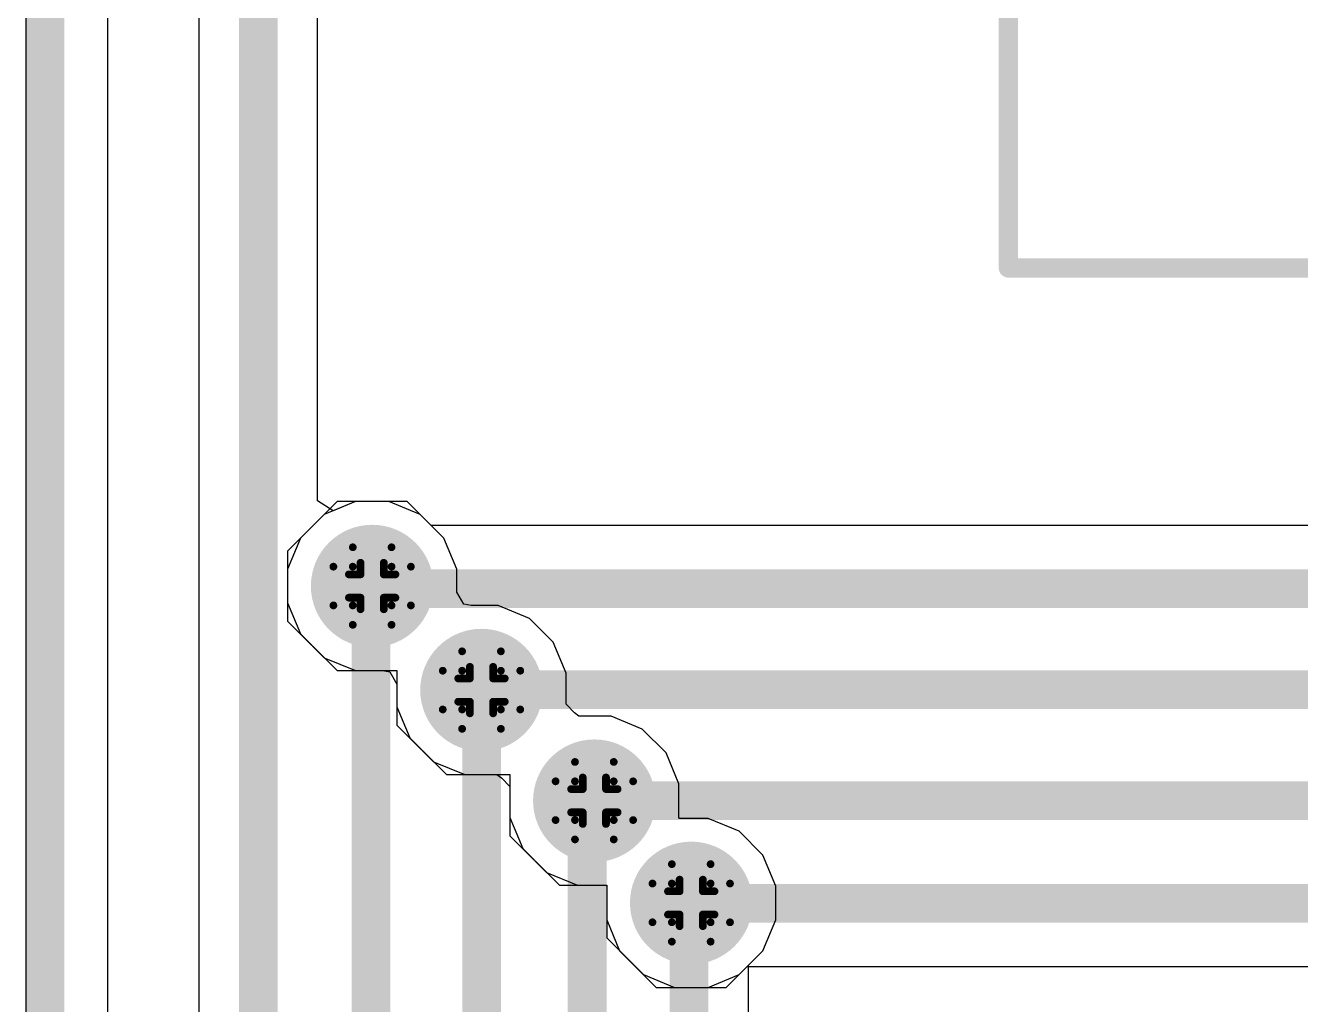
# Model space of a CAD drawing. Header units: inches. Extents: x -4 to 5258, y -4 to 5281.
# Drawn here: x 43.25 to 51.6, y 54.45 to 60.87 of the extents above; entities that cross this region are included whole.
import ezdxf

# ---------------------------------------------------------------- set-up
doc = ezdxf.new("R2010")
doc.units = ezdxf.units.IN
for name, color, linetype in [('Bottom Layer', 5, 'Continuous'), ('Bottom Solder', 6, 'Continuous'), ('Drill Drawing', 1, 'Continuous'), ('Layer 1', 16, 'Continuous'), ('Layer 2', 76, 'Continuous'), ('Top Layer', 1, 'Continuous'), ('Top Overlay', 2, 'Continuous'), ('Top Solder', 216, 'Continuous'), ('Via Holes', 16, 'Continuous')]:
    doc.layers.add(name, color=color, linetype=linetype)

# ---------------------------------------------------------------- blocks, each defined once
blk = doc.blocks.new('SVZ1VM101E09E00RAXXX_245')
at = {"layer": 'Top Overlay'}
for points in [[(3.302, 3.302, 0.127, 0.127, 0), (-1.905, 3.302, 0.127, 0.127, 0)], [(3.302, 3.302, 0.127, 0.127, 0), (3.302, 0.8311, 0.127, 0.127, 0)]]:
    blk.add_lwpolyline(points, format="xyseb", dxfattribs=at)
blk.add_lwpolyline([(3.2702, 3.302, 0.0635, 0.0635, 1), (3.3338, 3.302, 0.0635, 0.0635, 1)], format="xyseb", close=True, dxfattribs=at)
blk.add_lwpolyline([(3.2702, 3.302, 0.0635, 0.0635, 1), (3.3338, 3.302, 0.0635, 0.0635, 1)], format="xyseb", close=True, dxfattribs=at)

msp = doc.modelspace()

# ---------------------------------------------------------------- hatches: boundary and pattern name
at = {"layer": 'Bottom Layer'}
h = msp.add_hatch(color=5, dxfattribs=at)
edge = h.paths.add_edge_path()
edge.add_arc((45.5172, 57.1965), 0.3, 0, 360)
h = msp.add_hatch(color=5, dxfattribs=at)
edge = h.paths.add_edge_path()
edge.add_arc((46.2337, 56.5146), 0.3, 0, 360)
h = msp.add_hatch(color=5, dxfattribs=at)
edge = h.paths.add_edge_path()
edge.add_arc((46.9732, 55.7896), 0.3, 0, 360)
h = msp.add_hatch(color=5, dxfattribs=at)
edge = h.paths.add_edge_path()
edge.add_arc((47.608, 55.1197), 0.3, 0, 360)
at = {"layer": 'Bottom Solder'}
h = msp.add_hatch(color=6, dxfattribs=at)
edge = h.paths.add_edge_path()
edge.add_arc((45.5172, 57.1965), 0.4016, 0, 360)
h = msp.add_hatch(color=6, dxfattribs=at)
edge = h.paths.add_edge_path()
edge.add_arc((46.2337, 56.5146), 0.4016, 0, 360)
h = msp.add_hatch(color=6, dxfattribs=at)
edge = h.paths.add_edge_path()
edge.add_arc((46.9732, 55.7896), 0.4016, 0, 360)
h = msp.add_hatch(color=6, dxfattribs=at)
edge = h.paths.add_edge_path()
edge.add_arc((47.608, 55.1197), 0.4016, 0, 360)
at = {"layer": 'Layer 1'}
h = msp.add_hatch(color=16, dxfattribs=at)
edge = h.paths.add_edge_path()
edge.add_arc((45.5172, 57.1965), 0.3, 0, 360)
h = msp.add_hatch(color=16, dxfattribs=at)
edge = h.paths.add_edge_path()
edge.add_arc((46.2337, 56.5146), 0.3, 0, 360)
h = msp.add_hatch(color=16, dxfattribs=at)
edge = h.paths.add_edge_path()
edge.add_arc((46.9732, 55.7896), 0.3, 0, 360)
h = msp.add_hatch(color=16, dxfattribs=at)
edge = h.paths.add_edge_path()
edge.add_arc((47.608, 55.1197), 0.3, 0, 360)
at = {"layer": 'Layer 2'}
h = msp.add_hatch(color=76, dxfattribs=at)
edge = h.paths.add_edge_path()
edge.add_arc((45.5172, 57.1965), 0.3, 0, 360)
h = msp.add_hatch(color=76, dxfattribs=at)
edge = h.paths.add_edge_path()
edge.add_arc((46.2337, 56.5146), 0.3, 0, 360)
h = msp.add_hatch(color=76, dxfattribs=at)
edge = h.paths.add_edge_path()
edge.add_arc((46.9732, 55.7896), 0.3, 0, 360)
h = msp.add_hatch(color=76, dxfattribs=at)
edge = h.paths.add_edge_path()
edge.add_arc((47.608, 55.1197), 0.3, 0, 360)
at = {"layer": 'Top Layer'}
h = msp.add_hatch(color=1, dxfattribs=at)
edge = h.paths.add_edge_path()
edge.add_arc((45.5172, 57.1965), 0.3, 0, 360)
h = msp.add_hatch(color=1, dxfattribs=at)
edge = h.paths.add_edge_path()
edge.add_arc((46.2337, 56.5146), 0.3, 0, 360)
h = msp.add_hatch(color=1, dxfattribs=at)
edge = h.paths.add_edge_path()
edge.add_arc((46.9732, 55.7896), 0.3, 0, 360)
h = msp.add_hatch(color=1, dxfattribs=at)
edge = h.paths.add_edge_path()
edge.add_arc((47.608, 55.1197), 0.3, 0, 360)
at = {"layer": 'Top Solder'}
h = msp.add_hatch(color=216, dxfattribs=at)
edge = h.paths.add_edge_path()
edge.add_arc((45.5172, 57.1965), 0.4016, 0, 360)
h = msp.add_hatch(color=216, dxfattribs=at)
edge = h.paths.add_edge_path()
edge.add_arc((46.2337, 56.5146), 0.4016, 0, 360)
h = msp.add_hatch(color=216, dxfattribs=at)
edge = h.paths.add_edge_path()
edge.add_arc((46.9732, 55.7896), 0.4016, 0, 360)
h = msp.add_hatch(color=216, dxfattribs=at)
edge = h.paths.add_edge_path()
edge.add_arc((47.608, 55.1197), 0.4016, 0, 360)
at = {"layer": 'Via Holes'}
h = msp.add_hatch(color=7, dxfattribs=at)
edge = h.paths.add_edge_path()
edge.add_arc((45.5172, 57.1965), 0.15, 0, 360)
h = msp.add_hatch(color=7, dxfattribs=at)
edge = h.paths.add_edge_path()
edge.add_arc((46.2337, 56.5146), 0.15, 0, 360)
h = msp.add_hatch(color=7, dxfattribs=at)
edge = h.paths.add_edge_path()
edge.add_arc((46.9732, 55.7896), 0.15, 0, 360)
h = msp.add_hatch(color=7, dxfattribs=at)
edge = h.paths.add_edge_path()
edge.add_arc((47.608, 55.1197), 0.15, 0, 360)

# ---------------------------------------------------------------- linework, layer by layer
at = {"layer": 'Bottom Layer'}
for p, q in [((44.3823, 71.3544), (44.3823, 25.254)), ((45.1593, 57.7548), (45.1593, 71.1935)), ((45.2609, 57.69), (45.1593, 57.7548)), ((45.407, 57.7505), (45.2609, 57.69)), ((45.6274, 57.7505), (45.407, 57.7505)), ((45.831, 57.6661), (45.6274, 57.7505)), ((45.9868, 57.5103), (45.831, 57.6661)), ((46.0712, 57.3067), (45.9868, 57.5103)), ((46.0712, 57.1569), (46.0712, 57.3067)), ((46.1183, 57.0774), (46.0712, 57.1569)), ((46.165, 57.0686), (46.1183, 57.0774)), ((46.3439, 57.0686), (46.165, 57.0686)), ((46.5475, 56.9842), (46.3439, 57.0686)), ((46.7033, 56.8284), (46.5475, 56.9842)), ((46.7877, 56.6248), (46.7033, 56.8284)), ((46.7877, 56.4224), (46.7877, 56.6248)), ((46.8423, 56.3652), (46.7877, 56.4224)), ((46.8725, 56.3436), (46.8423, 56.3652)), ((47.0834, 56.3436), (46.8725, 56.3436)), ((47.287, 56.2593), (47.0834, 56.3436)), ((47.4428, 56.1034), (47.287, 56.2593)), ((47.5272, 55.8998), (47.4428, 56.1034)), ((47.5272, 55.6794), (47.5272, 55.8998)), ((47.531, 55.6737), (47.5272, 55.6794)), ((47.7182, 55.6737), (47.531, 55.6737)), ((47.9218, 55.5893), (47.7182, 55.6737)), ((48.0776, 55.4335), (47.9218, 55.5893)), ((48.162, 55.2299), (48.0776, 55.4335)), ((48.162, 55.0095), (48.162, 55.2299)), ((48.0776, 54.8059), (48.162, 55.0095)), ((47.9825, 54.7108), (48.0776, 54.8059)), ((47.9825, 52.8109), (47.9825, 54.7108))]:
    msp.add_line(p, q, dxfattribs=at)
for points in [[(44.7708, 24.859, 0.254, 0.254, 0), (44.7708, 71.3544, 0.254, 0.254, 0)], [(45.5091, 57.1884, 0.254, 0.254, 0), (45.5172, 57.1965, 0.254, 0.254, 0)], [(45.5091, 23.2754, 0.254, 0.254, 0), (45.5091, 57.1884, 0.254, 0.254, 0)], [(46.2337, 56.5146, 0.254, 0.254, 0), (46.235, 56.5132, 0.254, 0.254, 0)], [(46.235, 23.913, 0.254, 0.254, 0), (46.235, 56.5132, 0.254, 0.254, 0)], [(46.9263, 55.7428, 0.254, 0.254, 0), (46.9732, 55.7896, 0.254, 0.254, 0)], [(46.9263, 21.9869, 0.254, 0.254, 0), (46.9263, 55.7428, 0.254, 0.254, 0)], [(47.5941, 22.6058, 0.254, 0.254, 0), (47.5941, 55.1058, 0.254, 0.254, 0)]]:
    msp.add_lwpolyline(points, format="xyseb", dxfattribs=at)
for points in [[(45.4456, 57.1884, 0.127, 0.127, 1), (45.5726, 57.1884, 0.127, 0.127, 1)], [(45.4456, 57.1884, 0.127, 0.127, 1), (45.5726, 57.1884, 0.127, 0.127, 1)], [(45.4537, 57.1965, 0.127, 0.127, 1), (45.5807, 57.1965, 0.127, 0.127, 1)], [(46.1702, 56.5146, 0.127, 0.127, 1), (46.2972, 56.5146, 0.127, 0.127, 1)], [(46.1715, 56.5132, 0.127, 0.127, 1), (46.2985, 56.5132, 0.127, 0.127, 1)], [(46.1715, 56.5132, 0.127, 0.127, 1), (46.2985, 56.5132, 0.127, 0.127, 1)], [(46.9097, 55.7896, 0.127, 0.127, 1), (47.0367, 55.7896, 0.127, 0.127, 1)], [(46.8628, 55.7428, 0.127, 0.127, 1), (46.9898, 55.7428, 0.127, 0.127, 1)], [(46.8628, 55.7428, 0.127, 0.127, 1), (46.9898, 55.7428, 0.127, 0.127, 1)], [(47.5306, 55.1058, 0.127, 0.127, 1), (47.6576, 55.1058, 0.127, 0.127, 1)]]:
    msp.add_lwpolyline(points, format="xyseb", close=True, dxfattribs=at)
at = {"layer": 'Drill Drawing'}
for points in [[(45.3902, 57.3235, 0.0508, 0.0508, 0), (45.3902, 57.4505, 0.0508, 0.0508, 0)], [(45.3902, 57.4505, 0.0508, 0.0508, 0), (45.6442, 57.4505, 0.0508, 0.0508, 0)], [(45.6442, 57.3235, 0.0508, 0.0508, 0), (45.6442, 57.4505, 0.0508, 0.0508, 0)], [(45.2632, 57.0695, 0.0508, 0.0508, 0), (45.2632, 57.3235, 0.0508, 0.0508, 0)], [(45.2632, 57.3235, 0.0508, 0.0508, 0), (45.3902, 57.3235, 0.0508, 0.0508, 0)], [(45.441, 57.2727, 0.0508, 0.0508, 0), (45.441, 57.3489, 0.0508, 0.0508, 0)], [(45.441, 57.3489, 0.0508, 0.0508, 0), (45.5934, 57.3489, 0.0508, 0.0508, 0)], [(45.5934, 57.2727, 0.0508, 0.0508, 0), (45.5934, 57.3489, 0.0508, 0.0508, 0)], [(45.6442, 57.3235, 0.0508, 0.0508, 0), (45.7712, 57.3235, 0.0508, 0.0508, 0)], [(45.7712, 57.0695, 0.0508, 0.0508, 0), (45.7712, 57.3235, 0.0508, 0.0508, 0)], [(45.3648, 57.1203, 0.0508, 0.0508, 0), (45.3648, 57.2727, 0.0508, 0.0508, 0)], [(45.3648, 57.2727, 0.0508, 0.0508, 0), (45.441, 57.2727, 0.0508, 0.0508, 0)], [(45.5934, 57.2727, 0.0508, 0.0508, 0), (45.6696, 57.2727, 0.0508, 0.0508, 0)], [(45.6696, 57.1203, 0.0508, 0.0508, 0), (45.6696, 57.2727, 0.0508, 0.0508, 0)], [(45.2632, 57.0695, 0.0508, 0.0508, 0), (45.3902, 57.0695, 0.0508, 0.0508, 0)], [(45.3648, 57.1203, 0.0508, 0.0508, 0), (45.441, 57.1203, 0.0508, 0.0508, 0)], [(45.3902, 56.9425, 0.0508, 0.0508, 0), (45.3902, 57.0695, 0.0508, 0.0508, 0)], [(45.441, 57.0441, 0.0508, 0.0508, 0), (45.441, 57.1203, 0.0508, 0.0508, 0)], [(45.441, 57.0441, 0.0508, 0.0508, 0), (45.5934, 57.0441, 0.0508, 0.0508, 0)], [(45.5934, 57.1203, 0.0508, 0.0508, 0), (45.6696, 57.1203, 0.0508, 0.0508, 0)], [(45.5934, 57.0441, 0.0508, 0.0508, 0), (45.5934, 57.1203, 0.0508, 0.0508, 0)], [(45.6442, 57.0695, 0.0508, 0.0508, 0), (45.7712, 57.0695, 0.0508, 0.0508, 0)], [(45.6442, 56.9425, 0.0508, 0.0508, 0), (45.6442, 57.0695, 0.0508, 0.0508, 0)], [(45.3902, 56.9425, 0.0508, 0.0508, 0), (45.6442, 56.9425, 0.0508, 0.0508, 0)], [(46.1067, 56.6416, 0.0508, 0.0508, 0), (46.1067, 56.7686, 0.0508, 0.0508, 0)], [(46.1067, 56.7686, 0.0508, 0.0508, 0), (46.3607, 56.7686, 0.0508, 0.0508, 0)], [(46.3607, 56.6416, 0.0508, 0.0508, 0), (46.3607, 56.7686, 0.0508, 0.0508, 0)], [(45.9797, 56.3876, 0.0508, 0.0508, 0), (45.9797, 56.6416, 0.0508, 0.0508, 0)], [(45.9797, 56.6416, 0.0508, 0.0508, 0), (46.1067, 56.6416, 0.0508, 0.0508, 0)], [(46.1575, 56.5908, 0.0508, 0.0508, 0), (46.1575, 56.667, 0.0508, 0.0508, 0)], [(46.1575, 56.667, 0.0508, 0.0508, 0), (46.3099, 56.667, 0.0508, 0.0508, 0)], [(46.3099, 56.5908, 0.0508, 0.0508, 0), (46.3099, 56.667, 0.0508, 0.0508, 0)], [(46.3607, 56.6416, 0.0508, 0.0508, 0), (46.4877, 56.6416, 0.0508, 0.0508, 0)], [(46.4877, 56.3876, 0.0508, 0.0508, 0), (46.4877, 56.6416, 0.0508, 0.0508, 0)], [(46.0813, 56.4384, 0.0508, 0.0508, 0), (46.0813, 56.5908, 0.0508, 0.0508, 0)], [(46.0813, 56.5908, 0.0508, 0.0508, 0), (46.1575, 56.5908, 0.0508, 0.0508, 0)], [(46.3099, 56.5908, 0.0508, 0.0508, 0), (46.3861, 56.5908, 0.0508, 0.0508, 0)], [(46.3861, 56.4384, 0.0508, 0.0508, 0), (46.3861, 56.5908, 0.0508, 0.0508, 0)], [(45.9797, 56.3876, 0.0508, 0.0508, 0), (46.1067, 56.3876, 0.0508, 0.0508, 0)], [(46.0813, 56.4384, 0.0508, 0.0508, 0), (46.1575, 56.4384, 0.0508, 0.0508, 0)], [(46.1067, 56.2606, 0.0508, 0.0508, 0), (46.1067, 56.3876, 0.0508, 0.0508, 0)], [(46.1575, 56.3622, 0.0508, 0.0508, 0), (46.1575, 56.4384, 0.0508, 0.0508, 0)], [(46.3099, 56.4384, 0.0508, 0.0508, 0), (46.3861, 56.4384, 0.0508, 0.0508, 0)], [(46.3099, 56.3622, 0.0508, 0.0508, 0), (46.3099, 56.4384, 0.0508, 0.0508, 0)], [(46.3607, 56.3876, 0.0508, 0.0508, 0), (46.4877, 56.3876, 0.0508, 0.0508, 0)], [(46.3607, 56.2606, 0.0508, 0.0508, 0), (46.3607, 56.3876, 0.0508, 0.0508, 0)], [(46.1575, 56.3622, 0.0508, 0.0508, 0), (46.3099, 56.3622, 0.0508, 0.0508, 0)], [(46.1067, 56.2606, 0.0508, 0.0508, 0), (46.3607, 56.2606, 0.0508, 0.0508, 0)], [(46.8462, 55.9166, 0.0508, 0.0508, 0), (46.8462, 56.0436, 0.0508, 0.0508, 0)], [(46.8462, 56.0436, 0.0508, 0.0508, 0), (47.1002, 56.0436, 0.0508, 0.0508, 0)], [(47.1002, 55.9166, 0.0508, 0.0508, 0), (47.1002, 56.0436, 0.0508, 0.0508, 0)], [(46.7192, 55.6626, 0.0508, 0.0508, 0), (46.7192, 55.9166, 0.0508, 0.0508, 0)], [(46.7192, 55.9166, 0.0508, 0.0508, 0), (46.8462, 55.9166, 0.0508, 0.0508, 0)], [(46.897, 55.8658, 0.0508, 0.0508, 0), (46.897, 55.942, 0.0508, 0.0508, 0)], [(46.897, 55.942, 0.0508, 0.0508, 0), (47.0494, 55.942, 0.0508, 0.0508, 0)], [(47.0494, 55.8658, 0.0508, 0.0508, 0), (47.0494, 55.942, 0.0508, 0.0508, 0)], [(47.1002, 55.9166, 0.0508, 0.0508, 0), (47.2272, 55.9166, 0.0508, 0.0508, 0)], [(47.2272, 55.6626, 0.0508, 0.0508, 0), (47.2272, 55.9166, 0.0508, 0.0508, 0)], [(46.8208, 55.7134, 0.0508, 0.0508, 0), (46.8208, 55.8658, 0.0508, 0.0508, 0)], [(46.8208, 55.8658, 0.0508, 0.0508, 0), (46.897, 55.8658, 0.0508, 0.0508, 0)], [(47.0494, 55.8658, 0.0508, 0.0508, 0), (47.1256, 55.8658, 0.0508, 0.0508, 0)], [(47.1256, 55.7134, 0.0508, 0.0508, 0), (47.1256, 55.8658, 0.0508, 0.0508, 0)], [(46.8208, 55.7134, 0.0508, 0.0508, 0), (46.897, 55.7134, 0.0508, 0.0508, 0)], [(46.897, 55.6372, 0.0508, 0.0508, 0), (46.897, 55.7134, 0.0508, 0.0508, 0)], [(47.0494, 55.7134, 0.0508, 0.0508, 0), (47.1256, 55.7134, 0.0508, 0.0508, 0)], [(47.0494, 55.6372, 0.0508, 0.0508, 0), (47.0494, 55.7134, 0.0508, 0.0508, 0)], [(46.7192, 55.6626, 0.0508, 0.0508, 0), (46.8462, 55.6626, 0.0508, 0.0508, 0)], [(46.8462, 55.5356, 0.0508, 0.0508, 0), (46.8462, 55.6626, 0.0508, 0.0508, 0)], [(46.897, 55.6372, 0.0508, 0.0508, 0), (47.0494, 55.6372, 0.0508, 0.0508, 0)], [(47.1002, 55.6626, 0.0508, 0.0508, 0), (47.2272, 55.6626, 0.0508, 0.0508, 0)], [(47.1002, 55.5356, 0.0508, 0.0508, 0), (47.1002, 55.6626, 0.0508, 0.0508, 0)], [(46.8462, 55.5356, 0.0508, 0.0508, 0), (47.1002, 55.5356, 0.0508, 0.0508, 0)], [(47.481, 55.2467, 0.0508, 0.0508, 0), (47.481, 55.3737, 0.0508, 0.0508, 0)], [(47.481, 55.3737, 0.0508, 0.0508, 0), (47.735, 55.3737, 0.0508, 0.0508, 0)], [(47.735, 55.2467, 0.0508, 0.0508, 0), (47.735, 55.3737, 0.0508, 0.0508, 0)], [(47.354, 54.9927, 0.0508, 0.0508, 0), (47.354, 55.2467, 0.0508, 0.0508, 0)], [(47.354, 55.2467, 0.0508, 0.0508, 0), (47.481, 55.2467, 0.0508, 0.0508, 0)], [(47.5318, 55.1959, 0.0508, 0.0508, 0), (47.5318, 55.2721, 0.0508, 0.0508, 0)], [(47.5318, 55.2721, 0.0508, 0.0508, 0), (47.6842, 55.2721, 0.0508, 0.0508, 0)], [(47.6842, 55.1959, 0.0508, 0.0508, 0), (47.6842, 55.2721, 0.0508, 0.0508, 0)], [(47.735, 55.2467, 0.0508, 0.0508, 0), (47.862, 55.2467, 0.0508, 0.0508, 0)], [(47.862, 54.9927, 0.0508, 0.0508, 0), (47.862, 55.2467, 0.0508, 0.0508, 0)], [(47.4556, 55.0435, 0.0508, 0.0508, 0), (47.4556, 55.1959, 0.0508, 0.0508, 0)], [(47.4556, 55.1959, 0.0508, 0.0508, 0), (47.5318, 55.1959, 0.0508, 0.0508, 0)], [(47.6842, 55.1959, 0.0508, 0.0508, 0), (47.7604, 55.1959, 0.0508, 0.0508, 0)], [(47.7604, 55.0435, 0.0508, 0.0508, 0), (47.7604, 55.1959, 0.0508, 0.0508, 0)], [(47.4556, 55.0435, 0.0508, 0.0508, 0), (47.5318, 55.0435, 0.0508, 0.0508, 0)], [(47.5318, 54.9673, 0.0508, 0.0508, 0), (47.5318, 55.0435, 0.0508, 0.0508, 0)], [(47.6842, 55.0435, 0.0508, 0.0508, 0), (47.7604, 55.0435, 0.0508, 0.0508, 0)], [(47.6842, 54.9673, 0.0508, 0.0508, 0), (47.6842, 55.0435, 0.0508, 0.0508, 0)], [(47.354, 54.9927, 0.0508, 0.0508, 0), (47.481, 54.9927, 0.0508, 0.0508, 0)], [(47.481, 54.8657, 0.0508, 0.0508, 0), (47.481, 54.9927, 0.0508, 0.0508, 0)], [(47.5318, 54.9673, 0.0508, 0.0508, 0), (47.6842, 54.9673, 0.0508, 0.0508, 0)], [(47.735, 54.9927, 0.0508, 0.0508, 0), (47.862, 54.9927, 0.0508, 0.0508, 0)], [(47.735, 54.8657, 0.0508, 0.0508, 0), (47.735, 54.9927, 0.0508, 0.0508, 0)], [(47.481, 54.8657, 0.0508, 0.0508, 0), (47.735, 54.8657, 0.0508, 0.0508, 0)]]:
    msp.add_lwpolyline(points, format="xyseb", dxfattribs=at)
for points in [[(45.3775, 57.4505, 0.0254, 0.0254, 1), (45.4029, 57.4505, 0.0254, 0.0254, 1)], [(45.3775, 57.4505, 0.0254, 0.0254, 1), (45.4029, 57.4505, 0.0254, 0.0254, 1)], [(45.6315, 57.4505, 0.0254, 0.0254, 1), (45.6569, 57.4505, 0.0254, 0.0254, 1)], [(45.6315, 57.4505, 0.0254, 0.0254, 1), (45.6569, 57.4505, 0.0254, 0.0254, 1)], [(45.2505, 57.3235, 0.0254, 0.0254, 1), (45.2759, 57.3235, 0.0254, 0.0254, 1)], [(45.2505, 57.3235, 0.0254, 0.0254, 1), (45.2759, 57.3235, 0.0254, 0.0254, 1)], [(45.3775, 57.3235, 0.0254, 0.0254, 1), (45.4029, 57.3235, 0.0254, 0.0254, 1)], [(45.3775, 57.3235, 0.0254, 0.0254, 1), (45.4029, 57.3235, 0.0254, 0.0254, 1)], [(45.4283, 57.3489, 0.0254, 0.0254, 1), (45.4537, 57.3489, 0.0254, 0.0254, 1)], [(45.4283, 57.3489, 0.0254, 0.0254, 1), (45.4537, 57.3489, 0.0254, 0.0254, 1)], [(45.5807, 57.3489, 0.0254, 0.0254, 1), (45.6061, 57.3489, 0.0254, 0.0254, 1)], [(45.5807, 57.3489, 0.0254, 0.0254, 1), (45.6061, 57.3489, 0.0254, 0.0254, 1)], [(45.6315, 57.3235, 0.0254, 0.0254, 1), (45.6569, 57.3235, 0.0254, 0.0254, 1)], [(45.6315, 57.3235, 0.0254, 0.0254, 1), (45.6569, 57.3235, 0.0254, 0.0254, 1)], [(45.7585, 57.3235, 0.0254, 0.0254, 1), (45.7839, 57.3235, 0.0254, 0.0254, 1)], [(45.7585, 57.3235, 0.0254, 0.0254, 1), (45.7839, 57.3235, 0.0254, 0.0254, 1)], [(45.3521, 57.2727, 0.0254, 0.0254, 1), (45.3775, 57.2727, 0.0254, 0.0254, 1)], [(45.3521, 57.2727, 0.0254, 0.0254, 1), (45.3775, 57.2727, 0.0254, 0.0254, 1)], [(45.4283, 57.2727, 0.0254, 0.0254, 1), (45.4537, 57.2727, 0.0254, 0.0254, 1)], [(45.4283, 57.2727, 0.0254, 0.0254, 1), (45.4537, 57.2727, 0.0254, 0.0254, 1)], [(45.5807, 57.2727, 0.0254, 0.0254, 1), (45.6061, 57.2727, 0.0254, 0.0254, 1)], [(45.5807, 57.2727, 0.0254, 0.0254, 1), (45.6061, 57.2727, 0.0254, 0.0254, 1)], [(45.6569, 57.2727, 0.0254, 0.0254, 1), (45.6823, 57.2727, 0.0254, 0.0254, 1)], [(45.6569, 57.2727, 0.0254, 0.0254, 1), (45.6823, 57.2727, 0.0254, 0.0254, 1)], [(45.2505, 57.0695, 0.0254, 0.0254, 1), (45.2759, 57.0695, 0.0254, 0.0254, 1)], [(45.2505, 57.0695, 0.0254, 0.0254, 1), (45.2759, 57.0695, 0.0254, 0.0254, 1)], [(45.3521, 57.1203, 0.0254, 0.0254, 1), (45.3775, 57.1203, 0.0254, 0.0254, 1)], [(45.3521, 57.1203, 0.0254, 0.0254, 1), (45.3775, 57.1203, 0.0254, 0.0254, 1)], [(45.3775, 57.0695, 0.0254, 0.0254, 1), (45.4029, 57.0695, 0.0254, 0.0254, 1)], [(45.3775, 57.0695, 0.0254, 0.0254, 1), (45.4029, 57.0695, 0.0254, 0.0254, 1)], [(45.4283, 57.1203, 0.0254, 0.0254, 1), (45.4537, 57.1203, 0.0254, 0.0254, 1)], [(45.4283, 57.1203, 0.0254, 0.0254, 1), (45.4537, 57.1203, 0.0254, 0.0254, 1)], [(45.4283, 57.0441, 0.0254, 0.0254, 1), (45.4537, 57.0441, 0.0254, 0.0254, 1)], [(45.4283, 57.0441, 0.0254, 0.0254, 1), (45.4537, 57.0441, 0.0254, 0.0254, 1)], [(45.5807, 57.1203, 0.0254, 0.0254, 1), (45.6061, 57.1203, 0.0254, 0.0254, 1)], [(45.5807, 57.1203, 0.0254, 0.0254, 1), (45.6061, 57.1203, 0.0254, 0.0254, 1)], [(45.5807, 57.0441, 0.0254, 0.0254, 1), (45.6061, 57.0441, 0.0254, 0.0254, 1)], [(45.5807, 57.0441, 0.0254, 0.0254, 1), (45.6061, 57.0441, 0.0254, 0.0254, 1)], [(45.6315, 57.0695, 0.0254, 0.0254, 1), (45.6569, 57.0695, 0.0254, 0.0254, 1)], [(45.6315, 57.0695, 0.0254, 0.0254, 1), (45.6569, 57.0695, 0.0254, 0.0254, 1)], [(45.6569, 57.1203, 0.0254, 0.0254, 1), (45.6823, 57.1203, 0.0254, 0.0254, 1)], [(45.6569, 57.1203, 0.0254, 0.0254, 1), (45.6823, 57.1203, 0.0254, 0.0254, 1)], [(45.7585, 57.0695, 0.0254, 0.0254, 1), (45.7839, 57.0695, 0.0254, 0.0254, 1)], [(45.7585, 57.0695, 0.0254, 0.0254, 1), (45.7839, 57.0695, 0.0254, 0.0254, 1)], [(45.3775, 56.9425, 0.0254, 0.0254, 1), (45.4029, 56.9425, 0.0254, 0.0254, 1)], [(45.3775, 56.9425, 0.0254, 0.0254, 1), (45.4029, 56.9425, 0.0254, 0.0254, 1)], [(45.6315, 56.9425, 0.0254, 0.0254, 1), (45.6569, 56.9425, 0.0254, 0.0254, 1)], [(45.6315, 56.9425, 0.0254, 0.0254, 1), (45.6569, 56.9425, 0.0254, 0.0254, 1)], [(46.094, 56.7686, 0.0254, 0.0254, 1), (46.1194, 56.7686, 0.0254, 0.0254, 1)], [(46.094, 56.7686, 0.0254, 0.0254, 1), (46.1194, 56.7686, 0.0254, 0.0254, 1)], [(46.348, 56.7686, 0.0254, 0.0254, 1), (46.3734, 56.7686, 0.0254, 0.0254, 1)], [(46.348, 56.7686, 0.0254, 0.0254, 1), (46.3734, 56.7686, 0.0254, 0.0254, 1)], [(45.967, 56.6416, 0.0254, 0.0254, 1), (45.9924, 56.6416, 0.0254, 0.0254, 1)], [(45.967, 56.6416, 0.0254, 0.0254, 1), (45.9924, 56.6416, 0.0254, 0.0254, 1)], [(46.094, 56.6416, 0.0254, 0.0254, 1), (46.1194, 56.6416, 0.0254, 0.0254, 1)], [(46.094, 56.6416, 0.0254, 0.0254, 1), (46.1194, 56.6416, 0.0254, 0.0254, 1)], [(46.1448, 56.667, 0.0254, 0.0254, 1), (46.1702, 56.667, 0.0254, 0.0254, 1)], [(46.1448, 56.667, 0.0254, 0.0254, 1), (46.1702, 56.667, 0.0254, 0.0254, 1)], [(46.2972, 56.667, 0.0254, 0.0254, 1), (46.3226, 56.667, 0.0254, 0.0254, 1)], [(46.2972, 56.667, 0.0254, 0.0254, 1), (46.3226, 56.667, 0.0254, 0.0254, 1)], [(46.348, 56.6416, 0.0254, 0.0254, 1), (46.3734, 56.6416, 0.0254, 0.0254, 1)], [(46.348, 56.6416, 0.0254, 0.0254, 1), (46.3734, 56.6416, 0.0254, 0.0254, 1)], [(46.475, 56.6416, 0.0254, 0.0254, 1), (46.5004, 56.6416, 0.0254, 0.0254, 1)], [(46.475, 56.6416, 0.0254, 0.0254, 1), (46.5004, 56.6416, 0.0254, 0.0254, 1)], [(46.0686, 56.5908, 0.0254, 0.0254, 1), (46.094, 56.5908, 0.0254, 0.0254, 1)], [(46.0686, 56.5908, 0.0254, 0.0254, 1), (46.094, 56.5908, 0.0254, 0.0254, 1)], [(46.1448, 56.5908, 0.0254, 0.0254, 1), (46.1702, 56.5908, 0.0254, 0.0254, 1)], [(46.1448, 56.5908, 0.0254, 0.0254, 1), (46.1702, 56.5908, 0.0254, 0.0254, 1)], [(46.2972, 56.5908, 0.0254, 0.0254, 1), (46.3226, 56.5908, 0.0254, 0.0254, 1)], [(46.2972, 56.5908, 0.0254, 0.0254, 1), (46.3226, 56.5908, 0.0254, 0.0254, 1)], [(46.3734, 56.5908, 0.0254, 0.0254, 1), (46.3988, 56.5908, 0.0254, 0.0254, 1)], [(46.3734, 56.5908, 0.0254, 0.0254, 1), (46.3988, 56.5908, 0.0254, 0.0254, 1)], [(45.967, 56.3876, 0.0254, 0.0254, 1), (45.9924, 56.3876, 0.0254, 0.0254, 1)], [(45.967, 56.3876, 0.0254, 0.0254, 1), (45.9924, 56.3876, 0.0254, 0.0254, 1)], [(46.0686, 56.4384, 0.0254, 0.0254, 1), (46.094, 56.4384, 0.0254, 0.0254, 1)], [(46.0686, 56.4384, 0.0254, 0.0254, 1), (46.094, 56.4384, 0.0254, 0.0254, 1)], [(46.094, 56.3876, 0.0254, 0.0254, 1), (46.1194, 56.3876, 0.0254, 0.0254, 1)], [(46.094, 56.3876, 0.0254, 0.0254, 1), (46.1194, 56.3876, 0.0254, 0.0254, 1)], [(46.1448, 56.4384, 0.0254, 0.0254, 1), (46.1702, 56.4384, 0.0254, 0.0254, 1)], [(46.1448, 56.4384, 0.0254, 0.0254, 1), (46.1702, 56.4384, 0.0254, 0.0254, 1)], [(46.2972, 56.4384, 0.0254, 0.0254, 1), (46.3226, 56.4384, 0.0254, 0.0254, 1)], [(46.2972, 56.4384, 0.0254, 0.0254, 1), (46.3226, 56.4384, 0.0254, 0.0254, 1)], [(46.348, 56.3876, 0.0254, 0.0254, 1), (46.3734, 56.3876, 0.0254, 0.0254, 1)], [(46.348, 56.3876, 0.0254, 0.0254, 1), (46.3734, 56.3876, 0.0254, 0.0254, 1)], [(46.3734, 56.4384, 0.0254, 0.0254, 1), (46.3988, 56.4384, 0.0254, 0.0254, 1)], [(46.3734, 56.4384, 0.0254, 0.0254, 1), (46.3988, 56.4384, 0.0254, 0.0254, 1)], [(46.475, 56.3876, 0.0254, 0.0254, 1), (46.5004, 56.3876, 0.0254, 0.0254, 1)], [(46.475, 56.3876, 0.0254, 0.0254, 1), (46.5004, 56.3876, 0.0254, 0.0254, 1)], [(46.1448, 56.3622, 0.0254, 0.0254, 1), (46.1702, 56.3622, 0.0254, 0.0254, 1)], [(46.1448, 56.3622, 0.0254, 0.0254, 1), (46.1702, 56.3622, 0.0254, 0.0254, 1)], [(46.2972, 56.3622, 0.0254, 0.0254, 1), (46.3226, 56.3622, 0.0254, 0.0254, 1)], [(46.2972, 56.3622, 0.0254, 0.0254, 1), (46.3226, 56.3622, 0.0254, 0.0254, 1)], [(46.094, 56.2606, 0.0254, 0.0254, 1), (46.1194, 56.2606, 0.0254, 0.0254, 1)], [(46.094, 56.2606, 0.0254, 0.0254, 1), (46.1194, 56.2606, 0.0254, 0.0254, 1)], [(46.348, 56.2606, 0.0254, 0.0254, 1), (46.3734, 56.2606, 0.0254, 0.0254, 1)], [(46.348, 56.2606, 0.0254, 0.0254, 1), (46.3734, 56.2606, 0.0254, 0.0254, 1)], [(46.8335, 56.0436, 0.0254, 0.0254, 1), (46.8589, 56.0436, 0.0254, 0.0254, 1)], [(46.8335, 56.0436, 0.0254, 0.0254, 1), (46.8589, 56.0436, 0.0254, 0.0254, 1)], [(47.0875, 56.0436, 0.0254, 0.0254, 1), (47.1129, 56.0436, 0.0254, 0.0254, 1)], [(47.0875, 56.0436, 0.0254, 0.0254, 1), (47.1129, 56.0436, 0.0254, 0.0254, 1)], [(46.7065, 55.9166, 0.0254, 0.0254, 1), (46.7319, 55.9166, 0.0254, 0.0254, 1)], [(46.7065, 55.9166, 0.0254, 0.0254, 1), (46.7319, 55.9166, 0.0254, 0.0254, 1)], [(46.8335, 55.9166, 0.0254, 0.0254, 1), (46.8589, 55.9166, 0.0254, 0.0254, 1)], [(46.8335, 55.9166, 0.0254, 0.0254, 1), (46.8589, 55.9166, 0.0254, 0.0254, 1)], [(46.8843, 55.942, 0.0254, 0.0254, 1), (46.9097, 55.942, 0.0254, 0.0254, 1)], [(46.8843, 55.942, 0.0254, 0.0254, 1), (46.9097, 55.942, 0.0254, 0.0254, 1)], [(47.0367, 55.942, 0.0254, 0.0254, 1), (47.0621, 55.942, 0.0254, 0.0254, 1)], [(47.0367, 55.942, 0.0254, 0.0254, 1), (47.0621, 55.942, 0.0254, 0.0254, 1)], [(47.0875, 55.9166, 0.0254, 0.0254, 1), (47.1129, 55.9166, 0.0254, 0.0254, 1)], [(47.0875, 55.9166, 0.0254, 0.0254, 1), (47.1129, 55.9166, 0.0254, 0.0254, 1)], [(47.2145, 55.9166, 0.0254, 0.0254, 1), (47.2399, 55.9166, 0.0254, 0.0254, 1)], [(47.2145, 55.9166, 0.0254, 0.0254, 1), (47.2399, 55.9166, 0.0254, 0.0254, 1)], [(46.8081, 55.8658, 0.0254, 0.0254, 1), (46.8335, 55.8658, 0.0254, 0.0254, 1)], [(46.8081, 55.8658, 0.0254, 0.0254, 1), (46.8335, 55.8658, 0.0254, 0.0254, 1)], [(46.8843, 55.8658, 0.0254, 0.0254, 1), (46.9097, 55.8658, 0.0254, 0.0254, 1)], [(46.8843, 55.8658, 0.0254, 0.0254, 1), (46.9097, 55.8658, 0.0254, 0.0254, 1)], [(47.0367, 55.8658, 0.0254, 0.0254, 1), (47.0621, 55.8658, 0.0254, 0.0254, 1)], [(47.0367, 55.8658, 0.0254, 0.0254, 1), (47.0621, 55.8658, 0.0254, 0.0254, 1)], [(47.1129, 55.8658, 0.0254, 0.0254, 1), (47.1383, 55.8658, 0.0254, 0.0254, 1)], [(47.1129, 55.8658, 0.0254, 0.0254, 1), (47.1383, 55.8658, 0.0254, 0.0254, 1)], [(46.8081, 55.7134, 0.0254, 0.0254, 1), (46.8335, 55.7134, 0.0254, 0.0254, 1)], [(46.8081, 55.7134, 0.0254, 0.0254, 1), (46.8335, 55.7134, 0.0254, 0.0254, 1)], [(46.8843, 55.7134, 0.0254, 0.0254, 1), (46.9097, 55.7134, 0.0254, 0.0254, 1)], [(46.8843, 55.7134, 0.0254, 0.0254, 1), (46.9097, 55.7134, 0.0254, 0.0254, 1)], [(47.0367, 55.7134, 0.0254, 0.0254, 1), (47.0621, 55.7134, 0.0254, 0.0254, 1)], [(47.0367, 55.7134, 0.0254, 0.0254, 1), (47.0621, 55.7134, 0.0254, 0.0254, 1)], [(47.1129, 55.7134, 0.0254, 0.0254, 1), (47.1383, 55.7134, 0.0254, 0.0254, 1)], [(47.1129, 55.7134, 0.0254, 0.0254, 1), (47.1383, 55.7134, 0.0254, 0.0254, 1)], [(46.7065, 55.6626, 0.0254, 0.0254, 1), (46.7319, 55.6626, 0.0254, 0.0254, 1)], [(46.7065, 55.6626, 0.0254, 0.0254, 1), (46.7319, 55.6626, 0.0254, 0.0254, 1)], [(46.8335, 55.6626, 0.0254, 0.0254, 1), (46.8589, 55.6626, 0.0254, 0.0254, 1)], [(46.8335, 55.6626, 0.0254, 0.0254, 1), (46.8589, 55.6626, 0.0254, 0.0254, 1)], [(46.8843, 55.6372, 0.0254, 0.0254, 1), (46.9097, 55.6372, 0.0254, 0.0254, 1)], [(46.8843, 55.6372, 0.0254, 0.0254, 1), (46.9097, 55.6372, 0.0254, 0.0254, 1)], [(47.0367, 55.6372, 0.0254, 0.0254, 1), (47.0621, 55.6372, 0.0254, 0.0254, 1)], [(47.0367, 55.6372, 0.0254, 0.0254, 1), (47.0621, 55.6372, 0.0254, 0.0254, 1)], [(47.0875, 55.6626, 0.0254, 0.0254, 1), (47.1129, 55.6626, 0.0254, 0.0254, 1)], [(47.0875, 55.6626, 0.0254, 0.0254, 1), (47.1129, 55.6626, 0.0254, 0.0254, 1)], [(47.2145, 55.6626, 0.0254, 0.0254, 1), (47.2399, 55.6626, 0.0254, 0.0254, 1)], [(47.2145, 55.6626, 0.0254, 0.0254, 1), (47.2399, 55.6626, 0.0254, 0.0254, 1)], [(46.8335, 55.5356, 0.0254, 0.0254, 1), (46.8589, 55.5356, 0.0254, 0.0254, 1)], [(46.8335, 55.5356, 0.0254, 0.0254, 1), (46.8589, 55.5356, 0.0254, 0.0254, 1)], [(47.0875, 55.5356, 0.0254, 0.0254, 1), (47.1129, 55.5356, 0.0254, 0.0254, 1)], [(47.0875, 55.5356, 0.0254, 0.0254, 1), (47.1129, 55.5356, 0.0254, 0.0254, 1)], [(47.4683, 55.3737, 0.0254, 0.0254, 1), (47.4937, 55.3737, 0.0254, 0.0254, 1)], [(47.4683, 55.3737, 0.0254, 0.0254, 1), (47.4937, 55.3737, 0.0254, 0.0254, 1)], [(47.7223, 55.3737, 0.0254, 0.0254, 1), (47.7477, 55.3737, 0.0254, 0.0254, 1)], [(47.7223, 55.3737, 0.0254, 0.0254, 1), (47.7477, 55.3737, 0.0254, 0.0254, 1)], [(47.3413, 55.2467, 0.0254, 0.0254, 1), (47.3667, 55.2467, 0.0254, 0.0254, 1)], [(47.3413, 55.2467, 0.0254, 0.0254, 1), (47.3667, 55.2467, 0.0254, 0.0254, 1)], [(47.4683, 55.2467, 0.0254, 0.0254, 1), (47.4937, 55.2467, 0.0254, 0.0254, 1)], [(47.4683, 55.2467, 0.0254, 0.0254, 1), (47.4937, 55.2467, 0.0254, 0.0254, 1)], [(47.5191, 55.2721, 0.0254, 0.0254, 1), (47.5445, 55.2721, 0.0254, 0.0254, 1)], [(47.5191, 55.2721, 0.0254, 0.0254, 1), (47.5445, 55.2721, 0.0254, 0.0254, 1)], [(47.6715, 55.2721, 0.0254, 0.0254, 1), (47.6969, 55.2721, 0.0254, 0.0254, 1)], [(47.6715, 55.2721, 0.0254, 0.0254, 1), (47.6969, 55.2721, 0.0254, 0.0254, 1)], [(47.7223, 55.2467, 0.0254, 0.0254, 1), (47.7477, 55.2467, 0.0254, 0.0254, 1)], [(47.7223, 55.2467, 0.0254, 0.0254, 1), (47.7477, 55.2467, 0.0254, 0.0254, 1)], [(47.8493, 55.2467, 0.0254, 0.0254, 1), (47.8747, 55.2467, 0.0254, 0.0254, 1)], [(47.8493, 55.2467, 0.0254, 0.0254, 1), (47.8747, 55.2467, 0.0254, 0.0254, 1)], [(47.4429, 55.1959, 0.0254, 0.0254, 1), (47.4683, 55.1959, 0.0254, 0.0254, 1)], [(47.4429, 55.1959, 0.0254, 0.0254, 1), (47.4683, 55.1959, 0.0254, 0.0254, 1)], [(47.5191, 55.1959, 0.0254, 0.0254, 1), (47.5445, 55.1959, 0.0254, 0.0254, 1)], [(47.5191, 55.1959, 0.0254, 0.0254, 1), (47.5445, 55.1959, 0.0254, 0.0254, 1)], [(47.6715, 55.1959, 0.0254, 0.0254, 1), (47.6969, 55.1959, 0.0254, 0.0254, 1)], [(47.6715, 55.1959, 0.0254, 0.0254, 1), (47.6969, 55.1959, 0.0254, 0.0254, 1)], [(47.7477, 55.1959, 0.0254, 0.0254, 1), (47.7731, 55.1959, 0.0254, 0.0254, 1)], [(47.7477, 55.1959, 0.0254, 0.0254, 1), (47.7731, 55.1959, 0.0254, 0.0254, 1)], [(47.4429, 55.0435, 0.0254, 0.0254, 1), (47.4683, 55.0435, 0.0254, 0.0254, 1)], [(47.4429, 55.0435, 0.0254, 0.0254, 1), (47.4683, 55.0435, 0.0254, 0.0254, 1)], [(47.5191, 55.0435, 0.0254, 0.0254, 1), (47.5445, 55.0435, 0.0254, 0.0254, 1)], [(47.5191, 55.0435, 0.0254, 0.0254, 1), (47.5445, 55.0435, 0.0254, 0.0254, 1)], [(47.6715, 55.0435, 0.0254, 0.0254, 1), (47.6969, 55.0435, 0.0254, 0.0254, 1)], [(47.6715, 55.0435, 0.0254, 0.0254, 1), (47.6969, 55.0435, 0.0254, 0.0254, 1)], [(47.7477, 55.0435, 0.0254, 0.0254, 1), (47.7731, 55.0435, 0.0254, 0.0254, 1)], [(47.7477, 55.0435, 0.0254, 0.0254, 1), (47.7731, 55.0435, 0.0254, 0.0254, 1)], [(47.3413, 54.9927, 0.0254, 0.0254, 1), (47.3667, 54.9927, 0.0254, 0.0254, 1)], [(47.3413, 54.9927, 0.0254, 0.0254, 1), (47.3667, 54.9927, 0.0254, 0.0254, 1)], [(47.4683, 54.9927, 0.0254, 0.0254, 1), (47.4937, 54.9927, 0.0254, 0.0254, 1)], [(47.4683, 54.9927, 0.0254, 0.0254, 1), (47.4937, 54.9927, 0.0254, 0.0254, 1)], [(47.5191, 54.9673, 0.0254, 0.0254, 1), (47.5445, 54.9673, 0.0254, 0.0254, 1)], [(47.5191, 54.9673, 0.0254, 0.0254, 1), (47.5445, 54.9673, 0.0254, 0.0254, 1)], [(47.6715, 54.9673, 0.0254, 0.0254, 1), (47.6969, 54.9673, 0.0254, 0.0254, 1)], [(47.6715, 54.9673, 0.0254, 0.0254, 1), (47.6969, 54.9673, 0.0254, 0.0254, 1)], [(47.7223, 54.9927, 0.0254, 0.0254, 1), (47.7477, 54.9927, 0.0254, 0.0254, 1)], [(47.7223, 54.9927, 0.0254, 0.0254, 1), (47.7477, 54.9927, 0.0254, 0.0254, 1)], [(47.8493, 54.9927, 0.0254, 0.0254, 1), (47.8747, 54.9927, 0.0254, 0.0254, 1)], [(47.8493, 54.9927, 0.0254, 0.0254, 1), (47.8747, 54.9927, 0.0254, 0.0254, 1)], [(47.4683, 54.8657, 0.0254, 0.0254, 1), (47.4937, 54.8657, 0.0254, 0.0254, 1)], [(47.4683, 54.8657, 0.0254, 0.0254, 1), (47.4937, 54.8657, 0.0254, 0.0254, 1)], [(47.7223, 54.8657, 0.0254, 0.0254, 1), (47.7477, 54.8657, 0.0254, 0.0254, 1)], [(47.7223, 54.8657, 0.0254, 0.0254, 1), (47.7477, 54.8657, 0.0254, 0.0254, 1)]]:
    msp.add_lwpolyline(points, format="xyseb", close=True, dxfattribs=at)
at = {"layer": 'Layer 1'}
for p, q in [((45.407, 57.7505), (45.2033, 57.6661)), ((45.6274, 57.7505), (45.407, 57.7505)), ((45.831, 57.6661), (45.6274, 57.7505)), ((45.2033, 57.6661), (45.0475, 57.5103)), ((45.9868, 57.5103), (45.831, 57.6661)), ((45.0475, 57.5103), (44.9632, 57.3067)), ((46.0712, 57.3067), (45.9868, 57.5103)), ((44.9632, 57.3067), (44.9632, 57.0863)), ((46.0712, 57.1569), (46.0712, 57.3067)), ((46.1183, 57.0774), (46.0712, 57.1569)), ((44.9632, 57.0863), (45.0475, 56.8827)), ((46.165, 57.0686), (46.1183, 57.0774)), ((46.3439, 57.0686), (46.165, 57.0686)), ((46.5475, 56.9842), (46.3439, 57.0686)), ((46.7033, 56.8284), (46.5475, 56.9842)), ((45.0475, 56.8827), (45.2033, 56.7268)), ((46.7877, 56.6248), (46.7033, 56.8284)), ((45.2033, 56.7268), (45.407, 56.6425)), ((45.407, 56.6425), (45.5858, 56.6425)), ((45.5858, 56.6425), (45.6326, 56.6336)), ((45.6326, 56.6336), (45.6797, 56.5542)), ((46.7877, 56.4224), (46.7877, 56.6248)), ((45.6797, 56.5542), (45.6797, 56.4044)), ((45.6797, 56.4044), (45.764, 56.2007)), ((46.8423, 56.3652), (46.7877, 56.4224)), ((46.8725, 56.3436), (46.8423, 56.3652)), ((47.0834, 56.3436), (46.8725, 56.3436)), ((47.287, 56.2593), (47.0834, 56.3436)), ((47.4428, 56.1034), (47.287, 56.2593)), ((45.764, 56.2007), (45.9199, 56.0449)), ((47.5272, 55.8998), (47.4428, 56.1034)), ((45.9199, 56.0449), (46.1235, 55.9606)), ((46.1235, 55.9606), (46.3344, 55.9606)), ((46.3344, 55.9606), (46.3645, 55.9389)), ((46.3645, 55.9389), (46.4192, 55.8818)), ((47.5272, 55.6794), (47.5272, 55.8998)), ((46.4192, 55.8818), (46.4192, 55.6794)), ((46.4192, 55.6794), (46.5035, 55.4758)), ((47.531, 55.6737), (47.5272, 55.6794)), ((47.7182, 55.6737), (47.531, 55.6737)), ((47.9218, 55.5893), (47.7182, 55.6737)), ((48.0776, 55.4335), (47.9218, 55.5893)), ((46.5035, 55.4758), (46.6594, 55.3199)), ((48.162, 55.2299), (48.0776, 55.4335)), ((46.6594, 55.3199), (46.863, 55.2356)), ((46.863, 55.2356), (47.0501, 55.2356)), ((47.0501, 55.2356), (47.054, 55.2299)), ((47.054, 55.2299), (47.054, 55.0095)), ((48.162, 55.0095), (48.162, 55.2299)), ((47.054, 55.0095), (47.1383, 54.8059)), ((48.0776, 54.8059), (48.162, 55.0095)), ((47.1383, 54.8059), (47.2942, 54.65)), ((47.9218, 54.65), (48.0776, 54.8059)), ((47.2942, 54.65), (47.4978, 54.5657)), ((47.7182, 54.5657), (47.9218, 54.65)), ((47.4978, 54.5657), (47.7182, 54.5657))]:
    msp.add_line(p, q, dxfattribs=at)
at = {"layer": 'Layer 2'}
for p, q in [((45.407, 57.7505), (45.2033, 57.6661)), ((45.6274, 57.7505), (45.407, 57.7505)), ((45.831, 57.6661), (45.6274, 57.7505)), ((45.2033, 57.6661), (45.0475, 57.5103)), ((45.9868, 57.5103), (45.831, 57.6661)), ((45.0475, 57.5103), (44.9632, 57.3067)), ((46.0712, 57.3067), (45.9868, 57.5103)), ((44.9632, 57.3067), (44.9632, 57.0863)), ((46.0712, 57.1569), (46.0712, 57.3067)), ((46.1183, 57.0774), (46.0712, 57.1569)), ((44.9632, 57.0863), (45.0475, 56.8827)), ((46.165, 57.0686), (46.1183, 57.0774)), ((46.3439, 57.0686), (46.165, 57.0686)), ((46.5475, 56.9842), (46.3439, 57.0686)), ((46.7033, 56.8284), (46.5475, 56.9842)), ((45.0475, 56.8827), (45.2033, 56.7268)), ((46.7877, 56.6248), (46.7033, 56.8284)), ((45.2033, 56.7268), (45.407, 56.6425)), ((45.407, 56.6425), (45.5858, 56.6425)), ((45.5858, 56.6425), (45.6326, 56.6336)), ((45.6326, 56.6336), (45.6797, 56.5542)), ((46.7877, 56.4224), (46.7877, 56.6248)), ((45.6797, 56.5542), (45.6797, 56.4044)), ((45.6797, 56.4044), (45.764, 56.2007)), ((46.8423, 56.3652), (46.7877, 56.4224)), ((46.8725, 56.3436), (46.8423, 56.3652)), ((47.0834, 56.3436), (46.8725, 56.3436)), ((47.287, 56.2593), (47.0834, 56.3436)), ((47.4428, 56.1034), (47.287, 56.2593)), ((45.764, 56.2007), (45.9199, 56.0449)), ((47.5272, 55.8998), (47.4428, 56.1034)), ((45.9199, 56.0449), (46.1235, 55.9606)), ((46.1235, 55.9606), (46.3344, 55.9606)), ((46.3344, 55.9606), (46.3645, 55.9389)), ((46.3645, 55.9389), (46.4192, 55.8818)), ((47.5272, 55.6794), (47.5272, 55.8998)), ((46.4192, 55.8818), (46.4192, 55.6794)), ((46.4192, 55.6794), (46.5035, 55.4758)), ((47.531, 55.6737), (47.5272, 55.6794)), ((47.7182, 55.6737), (47.531, 55.6737)), ((47.9218, 55.5893), (47.7182, 55.6737)), ((48.0776, 55.4335), (47.9218, 55.5893)), ((46.5035, 55.4758), (46.6594, 55.3199)), ((48.162, 55.2299), (48.0776, 55.4335)), ((46.6594, 55.3199), (46.863, 55.2356)), ((46.863, 55.2356), (47.0501, 55.2356)), ((47.0501, 55.2356), (47.054, 55.2299)), ((47.054, 55.2299), (47.054, 55.0095)), ((48.162, 55.0095), (48.162, 55.2299)), ((47.054, 55.0095), (47.1383, 54.8059)), ((48.0776, 54.8059), (48.162, 55.0095)), ((47.1383, 54.8059), (47.2942, 54.65)), ((47.9218, 54.65), (48.0776, 54.8059)), ((47.2942, 54.65), (47.4978, 54.5657)), ((47.7182, 54.5657), (47.9218, 54.65)), ((47.4978, 54.5657), (47.7182, 54.5657))]:
    msp.add_line(p, q, dxfattribs=at)
at = {"layer": 'Top Layer'}
for p, q in [((43.2489, 43.5651), (43.249, 61.693)), ((43.785, 52.4993), (43.785, 61.0676)), ((45.2877, 57.7505), (44.9632, 57.4259)), ((45.7466, 57.7505), (45.2877, 57.7505)), ((45.9047, 57.5924), (45.7466, 57.7505)), ((62.1975, 57.5924), (45.9047, 57.5924)), ((44.9632, 57.4259), (44.9632, 56.967)), ((44.9632, 56.967), (45.2877, 56.6425)), ((45.2877, 56.6425), (45.6797, 56.6425)), ((45.6797, 56.6425), (45.6797, 56.2851)), ((45.6797, 56.2851), (46.0042, 55.9606)), ((46.0042, 55.9606), (46.4192, 55.9606)), ((46.4192, 55.9606), (46.4192, 55.5601)), ((46.4192, 55.5601), (46.7437, 55.2356)), ((46.7437, 55.2356), (47.054, 55.2356)), ((47.054, 55.2356), (47.054, 54.8902)), ((47.054, 54.8902), (47.3785, 54.5657)), ((47.8374, 54.5657), (47.9756, 54.7038)), ((47.9756, 54.7038), (93.9348, 54.7038)), ((47.3785, 54.5657), (47.8374, 54.5657))]:
    msp.add_line(p, q, dxfattribs=at)
for points in [[(43.3726, 52.3285, 0.254, 0.254, 0), (43.3726, 61.0676, 0.254, 0.254, 0)], [(45.5172, 57.1801, 0.254, 0.254, 0), (62.3683, 57.1801, 0.254, 0.254, 0)], [(46.2344, 56.5166, 0.254, 0.254, 0), (62.5018, 56.5166, 0.254, 0.254, 0)], [(46.9497, 55.7896, 0.254, 0.254, 0), (46.9732, 55.7896, 0.254, 0.254, 0)], [(46.9732, 55.7896, 0.254, 0.254, 0), (93.7116, 55.7896, 0.254, 0.254, 0)], [(47.608, 55.1162, 0.254, 0.254, 0), (93.9348, 55.1162, 0.254, 0.254, 0)]]:
    msp.add_lwpolyline(points, format="xyseb", dxfattribs=at)
for points in [[(45.4537, 57.1801, 0.127, 0.127, 1), (45.5807, 57.1801, 0.127, 0.127, 1)], [(46.1709, 56.5166, 0.127, 0.127, 1), (46.2979, 56.5166, 0.127, 0.127, 1)], [(46.8862, 55.7896, 0.127, 0.127, 1), (47.0132, 55.7896, 0.127, 0.127, 1)], [(46.9097, 55.7896, 0.127, 0.127, 1), (47.0367, 55.7896, 0.127, 0.127, 1)], [(46.9097, 55.7896, 0.127, 0.127, 1), (47.0367, 55.7896, 0.127, 0.127, 1)], [(47.5445, 55.1162, 0.127, 0.127, 1), (47.6715, 55.1162, 0.127, 0.127, 1)]]:
    msp.add_lwpolyline(points, format="xyseb", close=True, dxfattribs=at)

# ---------------------------------------------------------------- block references
at = {"rotation": 180}
msp.add_blockref('SVZ1VM101E09E00RAXXX_245', (52.9883, 62.5837), dxfattribs=at)

doc.saveas('drawing.dxf')
